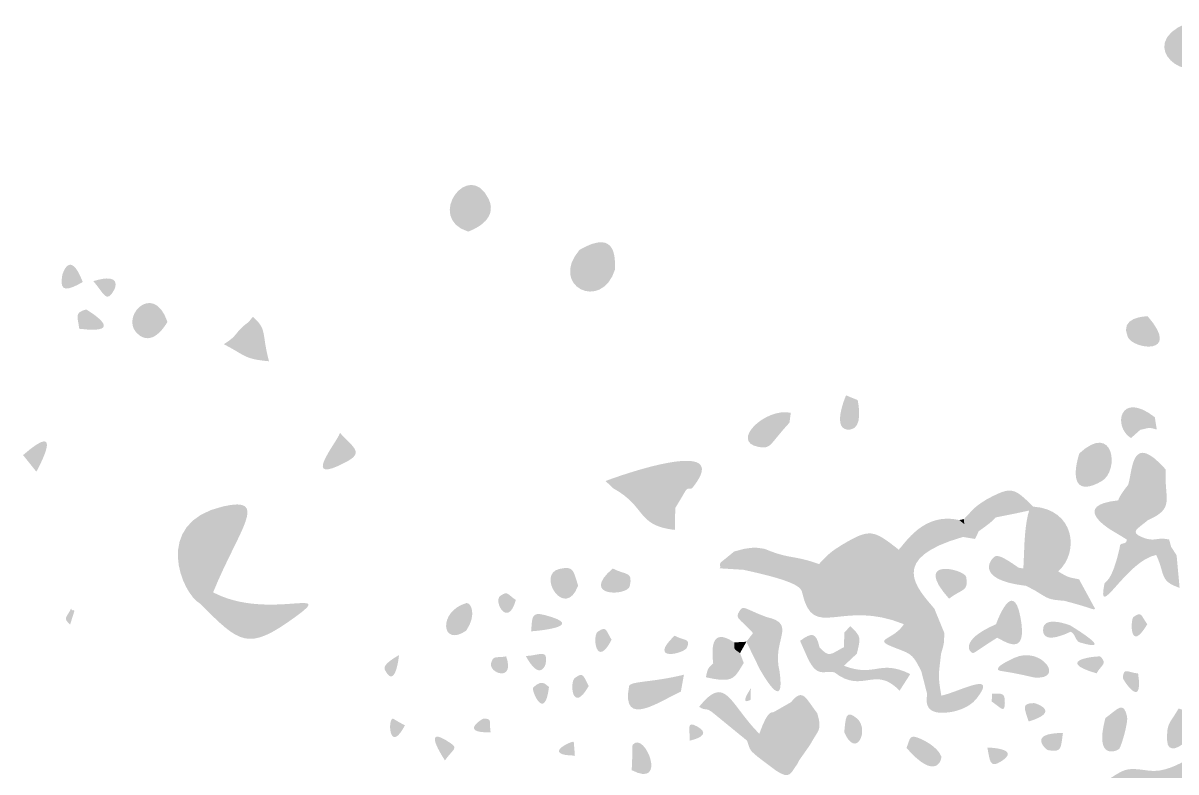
# Model space of a CAD drawing. Header units: millimetres. Extents: x 1329 to 1518, y 49 to 125.
# Drawn here: x 1471.48 to 1496.29, y 99.16 to 115.26 of the extents above; entities that cross this region are included whole.
import ezdxf

# ---------------------------------------------------------------- set-up
doc = ezdxf.new("R2010")
doc.units = ezdxf.units.MM

msp = doc.modelspace()

# ---------------------------------------------------------------- hatches: boundary and pattern name
at = {"true_color": 0x080808, "transparency": 33554687}
h = msp.add_hatch(color=18, dxfattribs=at)
edge = h.paths.add_edge_path(flags=0)
edge.add_spline(control_points=[(1496.525, 115.262), (1496.59, 115.237), (1497.226, 114.999), (1496.972, 114.515), (1496.619, 113.844), (1495.357, 114.784), (1496.525, 115.262)], knot_values=[0, 0, 0, 0, 1, 1, 1, 2, 2, 2, 2], degree=3, periodic=1)
h = msp.add_hatch(color=18, dxfattribs=at)
edge = h.paths.add_edge_path(flags=0)
edge.add_spline(control_points=[(1481.061, 110.777), (1480.128, 111.066), (1481.085, 112.363), (1481.504, 111.474), (1481.72, 111.015), (1481.122, 110.799), (1481.061, 110.777)], knot_values=[0, 0, 0, 0, 1, 1, 1, 2, 2, 2, 2], degree=3, periodic=1)
h = msp.add_hatch(color=18, dxfattribs=at)
edge = h.paths.add_edge_path(flags=0)
edge.add_spline(control_points=[(1483.458, 110.385), (1484.3, 110.874), (1484.21, 110.127), (1484.224, 109.971), (1484.161, 110), (1483.844, 110.145), (1483.458, 110.385)], knot_values=[0, 0, 0, 0, 1, 1, 1, 2, 2, 2, 2], degree=3, periodic=1)
h = msp.add_hatch(color=18, dxfattribs=at)
edge = h.paths.add_edge_path(flags=0)
edge.add_spline(control_points=[(1472.769, 109.693), (1472.454, 109.512), (1472.255, 109.453), (1472.327, 109.833), (1472.334, 109.87), (1472.494, 110.415), (1472.769, 109.693)], knot_values=[0, 0, 0, 0, 1, 1, 1, 2, 2, 2, 2], degree=3, periodic=1)
h = msp.add_hatch(color=18, dxfattribs=at)
edge = h.paths.add_edge_path(flags=0)
edge.add_spline(control_points=[(1483.458, 110.385), (1483.844, 110.145), (1484.161, 110), (1484.224, 109.971), (1483.941, 109.039), (1482.792, 109.608), (1483.458, 110.385)], knot_values=[0, 0, 0, 0, 1, 1, 1, 2, 2, 2, 2], degree=3, periodic=1)
h = msp.add_hatch(color=18, dxfattribs=at)
edge = h.paths.add_edge_path(flags=0)
edge.add_spline(control_points=[(1472.998, 109.712), (1473.617, 109.903), (1473.463, 109.559), (1473.445, 109.524), (1473.28, 109.217), (1473.225, 109.445), (1472.998, 109.712)], knot_values=[0, 0, 0, 0, 1, 1, 1, 2, 2, 2, 2], degree=3, periodic=1)
h = msp.add_hatch(color=18, dxfattribs=at)
edge = h.paths.add_edge_path(flags=0)
edge.add_spline(control_points=[(1474.591, 108.836), (1474.565, 108.79), (1474.309, 108.336), (1474.005, 108.534), (1473.489, 108.87), (1474.282, 109.757), (1474.591, 108.836)], knot_values=[0, 0, 0, 0, 1, 1, 1, 2, 2, 2, 2], degree=3, periodic=1)
h = msp.add_hatch(color=18, dxfattribs=at)
edge = h.paths.add_edge_path(flags=0)
edge.add_spline(control_points=[(1472.693, 108.688), (1472.666, 108.951), (1472.574, 109.026), (1472.842, 109.103), (1472.843, 109.103), (1473.79, 108.551), (1472.693, 108.688)], knot_values=[0, 0, 0, 0, 1, 1, 1, 2, 2, 2, 2], degree=3, periodic=1)
h = msp.add_hatch(color=18, dxfattribs=at)
edge = h.paths.add_edge_path(flags=0)
edge.add_spline(control_points=[(1476.43, 108.945), (1476.741, 108.669), (1476.612, 108.614), (1476.775, 107.989), (1476.244, 108.035), (1476.279, 108.11), (1475.804, 108.355), (1476.125, 108.55), (1476.043, 108.626), (1476.335, 108.83), (1476.335, 108.83), (1476.43, 108.945), (1476.43, 108.945)], knot_values=[0, 0, 0, 0, 1, 1, 1, 2, 2, 2, 3, 3, 3, 4, 4, 4, 4], degree=3, periodic=1)
h = msp.add_hatch(color=18, dxfattribs=at)
edge = h.paths.add_edge_path(flags=0)
edge.add_spline(control_points=[(1495.682, 108.956), (1496.419, 108.11), (1495.379, 108.234), (1495.253, 108.513), (1495.062, 108.941), (1495.633, 108.955), (1495.682, 108.956)], knot_values=[0, 0, 0, 0, 1, 1, 1, 2, 2, 2, 2], degree=3, periodic=1)
h = msp.add_hatch(color=18, dxfattribs=at)
edge = h.paths.add_edge_path(flags=0)
edge.add_spline(control_points=[(1489.192, 107.255), (1489.192, 107.255), (1489.441, 107.155), (1489.441, 107.155), (1489.452, 107.104), (1489.572, 106.548), (1489.279, 106.519), (1488.865, 106.48), (1489.169, 107.2), (1489.192, 107.255)], knot_values=[0, 0, 0, 0, 1, 1, 1, 2, 2, 2, 3, 3, 3, 3], degree=3, periodic=1)
h = msp.add_hatch(color=18, dxfattribs=at)
edge = h.paths.add_edge_path(flags=0)
edge.add_spline(control_points=[(1495.835, 106.786), (1495.835, 106.786), (1495.879, 106.52), (1495.879, 106.52), (1495.704, 106.572), (1495.723, 106.558), (1495.523, 106.514), (1495.523, 106.514), (1495.323, 106.337), (1495.323, 106.337), (1494.926, 106.577), (1495.075, 107.377), (1495.835, 106.786)], knot_values=[0, 0, 0, 0, 1, 1, 1, 2, 2, 2, 3, 3, 3, 4, 4, 4, 4], degree=3, periodic=1)
h = msp.add_hatch(color=18, dxfattribs=at)
edge = h.paths.add_edge_path(flags=0)
edge.add_spline(control_points=[(1488.004, 106.881), (1488.004, 106.881), (1487.974, 106.666), (1487.974, 106.666), (1487.537, 106.195), (1487.587, 106.098), (1487.313, 106.146), (1486.687, 106.256), (1487.451, 106.997), (1488.004, 106.881)], knot_values=[0, 0, 0, 0, 1, 1, 1, 2, 2, 2, 3, 3, 3, 3], degree=3, periodic=1)
h = msp.add_hatch(color=18, dxfattribs=at)
edge = h.paths.add_edge_path(flags=0)
edge.add_spline(control_points=[(1471.485, 105.971), (1472.418, 106.782), (1471.8, 105.674), (1471.771, 105.613), (1471.771, 105.613), (1471.485, 105.971), (1471.485, 105.971)], knot_values=[0, 0, 0, 0, 1, 1, 1, 2, 2, 2, 2], degree=3, periodic=1)
h = msp.add_hatch(color=18, dxfattribs=at)
edge = h.paths.add_edge_path(flags=0)
edge.add_spline(control_points=[(1494.211, 106.007), (1494.956, 106.698), (1495.083, 105.636), (1494.692, 105.41), (1494.16, 105.102), (1494.029, 105.418), (1494.211, 106.007)], knot_values=[0, 0, 0, 0, 1, 1, 1, 2, 2, 2, 2], degree=3, periodic=1)
h = msp.add_hatch(color=18, dxfattribs=at)
edge = h.paths.add_edge_path(flags=0)
edge.add_spline(control_points=[(1478.304, 106.447), (1478.606, 106.125), (1478.818, 106.024), (1478.435, 105.822), (1477.432, 105.292), (1478.232, 106.232), (1478.304, 106.447)], knot_values=[0, 0, 0, 0, 1, 1, 1, 2, 2, 2, 2], degree=3, periodic=1)
h = msp.add_hatch(color=18, dxfattribs=at)
edge = h.paths.add_edge_path(flags=0)
edge.add_spline(control_points=[(1496.068, 105.664), (1496.04, 105.002), (1496.275, 104.83), (1495.686, 104.571), (1495.55, 104.843), (1495.299, 105.275), (1495.264, 105.335), (1495.363, 105.671), (1495.335, 106.488), (1496.068, 105.664)], knot_values=[0, 0, 0, 0, 1, 1, 1, 2, 2, 2, 3, 3, 3, 3], degree=3, periodic=1)
h = msp.add_hatch(color=18, dxfattribs=at)
edge = h.paths.add_edge_path(flags=0)
edge.add_spline(control_points=[(1484.018, 105.413), (1484.309, 105.527), (1486.783, 106.403), (1485.903, 105.287), (1485.521, 105.324), (1485.551, 105.207), (1485.518, 104.832), (1485.518, 104.832), (1485.508, 104.361), (1485.508, 104.361), (1484.674, 104.457), (1484.907, 104.857), (1484.185, 105.255), (1484.185, 105.255), (1484.018, 105.413), (1484.018, 105.413)], knot_values=[0, 0, 0, 0, 1, 1, 1, 2, 2, 2, 3, 3, 3, 4, 4, 4, 5, 5, 5, 5], degree=3, periodic=1)
h = msp.add_hatch(color=18, dxfattribs=at)
edge = h.paths.add_edge_path(flags=0)
edge.add_spline(control_points=[(1485.903, 105.287), (1485.842, 105.202), (1485.802, 105.29), (1485.75, 105.219), (1485.729, 105.19), (1485.75, 105.219), (1485.518, 104.832), (1485.551, 105.207), (1485.521, 105.324), (1485.903, 105.287)], knot_values=[0, 0, 0, 0, 1, 1, 1, 2, 2, 2, 3, 3, 3, 3], degree=3, periodic=1)
h = msp.add_hatch(color=18, dxfattribs=at)
edge = h.paths.add_edge_path(flags=0)
edge.add_spline(control_points=[(1492.223, 105.022), (1492.75, 105.3), (1492.799, 105.281), (1493.217, 104.863), (1493.217, 104.863), (1493.134, 104.779), (1493.134, 104.779), (1493.076, 104.766), (1492.76, 104.697), (1492.412, 104.631), (1492.39, 104.657), (1492.414, 104.663), (1492.223, 105.022)], knot_values=[0, 0, 0, 0, 1, 1, 1, 2, 2, 2, 3, 3, 3, 4, 4, 4, 4], degree=3, periodic=1)
h = msp.add_hatch(color=18, dxfattribs=at)
edge = h.paths.add_edge_path(flags=0)
edge.add_spline(control_points=[(1495.264, 105.335), (1495.299, 105.275), (1495.55, 104.843), (1495.686, 104.571), (1495.476, 104.39), (1495.284, 104.319), (1495.558, 104.206), (1495.848, 104.087), (1495.854, 104.218), (1496.144, 104.155), (1496.144, 104.155), (1496.186, 104), (1496.186, 104), (1496.186, 104), (1495.866, 103.824), (1495.866, 103.824), (1495.219, 103.7), (1494.578, 102.355), (1494.752, 103.204), (1494.766, 103.271), (1494.906, 103.206), (1495.082, 103.985), (1495.068, 104.124), (1495.243, 104.017), (1495.229, 104.158), (1495.229, 104.158), (1494.888, 104.364), (1494.888, 104.364), (1495.205, 104.584), (1495.2, 104.632), (1495.043, 104.996), (1495.069, 105.014), (1495.026, 105.033), (1495.264, 105.335)], knot_values=[0, 0, 0, 0, 1, 1, 1, 2, 2, 2, 3, 3, 3, 4, 4, 4, 5, 5, 5, 6, 6, 6, 7, 7, 7, 8, 8, 8, 9, 9, 9, 10, 10, 10, 11, 11, 11, 11], degree=3, periodic=1)
h = msp.add_hatch(color=18, dxfattribs=at)
edge = h.paths.add_edge_path(flags=0)
edge.add_spline(control_points=[(1475.574, 103.019), (1475.574, 103.019), (1475.297, 102.775), (1475.297, 102.775), (1474.908, 102.975), (1474.242, 104.516), (1475.789, 104.867), (1476.803, 105.097), (1476.132, 104.384), (1475.574, 103.019)], knot_values=[0, 0, 0, 0, 1, 1, 1, 2, 2, 2, 3, 3, 3, 3], degree=3, periodic=1)
h = msp.add_hatch(color=18, dxfattribs=at)
edge = h.paths.add_edge_path(flags=0)
edge.add_spline(control_points=[(1492.223, 105.022), (1492.414, 104.663), (1492.39, 104.657), (1492.412, 104.631), (1492.38, 104.612), (1492.414, 104.59), (1492.048, 104.334), (1492.048, 104.334), (1491.967, 104.167), (1491.967, 104.167), (1491.967, 104.167), (1491.71, 104.211), (1491.71, 104.211), (1491.71, 104.211), (1491.735, 104.487), (1491.735, 104.487), (1491.735, 104.487), (1491.73, 104.595), (1491.73, 104.595), (1491.97, 104.847), (1491.942, 104.845), (1492.223, 105.022)], knot_values=[0, 0, 0, 0, 1, 1, 1, 2, 2, 2, 3, 3, 3, 4, 4, 4, 5, 5, 5, 6, 6, 6, 7, 7, 7, 7], degree=3, periodic=1)
h = msp.add_hatch(color=18, dxfattribs=at)
edge = h.paths.add_edge_path(flags=0)
edge.add_spline(control_points=[(1495.043, 104.996), (1495.2, 104.632), (1495.205, 104.584), (1494.888, 104.364), (1494.844, 104.392), (1494.032, 104.892), (1495.043, 104.996)], knot_values=[0, 0, 0, 0, 1, 1, 1, 2, 2, 2, 2], degree=3, periodic=1)
h = msp.add_hatch(color=18, dxfattribs=at)
edge = h.paths.add_edge_path(flags=0)
edge.add_spline(control_points=[(1491.629, 104.574), (1491.629, 104.574), (1491.735, 104.487), (1491.735, 104.487), (1491.735, 104.487), (1491.71, 104.211), (1491.71, 104.211), (1490.076, 103.746), (1490.718, 103.113), (1491.092, 102.669), (1491.092, 102.669), (1491.304, 102.152), (1491.304, 102.152), (1491.304, 102.152), (1490.941, 102.188), (1490.941, 102.188), (1490.689, 102.314), (1490.713, 102.331), (1490.437, 102.334), (1489.084, 102.889), (1488.489, 101.955), (1488.251, 103.002), (1488.227, 103.109), (1488.196, 103.244), (1486.983, 103.504), (1486.983, 103.504), (1486.998, 103.954), (1486.998, 103.954), (1487.24, 103.988), (1487.213, 103.988), (1487.437, 103.955), (1488.006, 103.721), (1488.022, 103.834), (1488.61, 103.628), (1488.948, 102.206), (1489.934, 103.591), (1490.325, 103.937), (1490.455, 104.057), (1490.854, 104.755), (1491.629, 104.574)], knot_values=[0, 0, 0, 0, 1, 1, 1, 2, 2, 2, 3, 3, 3, 4, 4, 4, 5, 5, 5, 6, 6, 6, 7, 7, 7, 8, 8, 8, 9, 9, 9, 10, 10, 10, 11, 11, 11, 12, 12, 12, 13, 13, 13, 13], degree=3, periodic=1)
h = msp.add_hatch(color=18, dxfattribs=at)
edge = h.paths.add_edge_path(flags=0)
edge.add_spline(control_points=[(1493.134, 104.779), (1493.134, 104.779), (1493.217, 104.863), (1493.217, 104.863), (1494.116, 104.806), (1494.22, 103.879), (1493.755, 103.47), (1493.755, 103.47), (1493.526, 103.249), (1493.526, 103.249), (1493.526, 103.249), (1493.257, 103.059), (1493.257, 103.059), (1493.257, 103.059), (1493.065, 103.159), (1493.065, 103.159), (1493.065, 103.159), (1493.007, 103.532), (1493.007, 103.532), (1493.007, 103.532), (1493.021, 103.838), (1493.021, 103.838), (1493.039, 104.501), (1493.11, 104.707), (1493.134, 104.779)], knot_values=[0, 0, 0, 0, 1, 1, 1, 2, 2, 2, 3, 3, 3, 4, 4, 4, 5, 5, 5, 6, 6, 6, 7, 7, 7, 8, 8, 8, 8], degree=3, periodic=1)
msp.add_hatch(color=18, dxfattribs=at).paths.add_polyline_path([(1491.73, 104.595), (1491.735, 104.487), (1491.629, 104.574)], flags=0)
h = msp.add_hatch(color=18, dxfattribs=at)
edge = h.paths.add_edge_path(flags=0)
edge.add_spline(control_points=[(1489.092, 104.033), (1489.707, 104.4), (1489.776, 104.369), (1490.325, 103.937), (1489.934, 103.591), (1488.948, 102.206), (1488.61, 103.628), (1488.851, 103.873), (1488.824, 103.861), (1489.092, 104.033)], knot_values=[0, 0, 0, 0, 1, 1, 1, 2, 2, 2, 3, 3, 3, 3], degree=3, periodic=1)
h = msp.add_hatch(color=18, dxfattribs=at)
edge = h.paths.add_edge_path(flags=0)
edge.add_spline(control_points=[(1503.499, 103.194), (1503.45, 103.096), (1503.285, 103.099), (1503.236, 103.002), (1503.088, 102.704), (1503.595, 102.018), (1502.783, 100.32), (1501.387, 99.953), (1501.519, 99.698), (1500.229, 99.058), (1500.196, 99.025), (1499.995, 98.824), (1499.847, 98.601), (1498.69, 97.603), (1498.83, 97.468), (1497.607, 96.583), (1497.607, 96.583), (1496.836, 96.398), (1496.836, 96.398), (1496.834, 96.397), (1496.835, 96.399), (1495.847, 95.699), (1495.847, 95.699), (1495.773, 95.479), (1495.773, 95.479), (1495.773, 95.479), (1495.81, 95.054), (1495.81, 95.054), (1495.735, 95.026), (1495.773, 94.99), (1494.887, 94.662), (1494.887, 94.662), (1494.719, 94.725), (1494.719, 94.725), (1494.397, 95.271), (1495.084, 95.114), (1495.248, 95.498), (1495.273, 95.556), (1495.478, 95.919), (1495.499, 95.955), (1495.499, 95.955), (1495.38, 96.102), (1495.38, 96.102), (1494.611, 95.863), (1494.506, 95.805), (1494.436, 95.767), (1494.393, 95.743), (1494.266, 95.673), (1493.872, 95.538), (1493.872, 95.538), (1493.414, 95.409), (1493.414, 95.409), (1492.931, 95.351), (1492.977, 95.302), (1492.56, 95.038), (1491.676, 94.476), (1491.511, 95.369), (1490.586, 94.892), (1489.462, 94.525), (1489.406, 94.82), (1488.285, 94.385), (1488.102, 94.378), (1487.102, 94.339), (1486.086, 93.736), (1486.07, 93.705), (1486.085, 93.725), (1485.831, 93.501), (1485.831, 93.501), (1485.501, 93.51), (1485.501, 93.51), (1485.501, 93.51), (1485.332, 93.665), (1485.332, 93.665), (1485.401, 94.272), (1485.515, 94.202), (1485.82, 94.718), (1485.82, 94.718), (1486.01, 94.81), (1486.01, 94.81), (1486.01, 94.81), (1486.086, 95.054), (1486.086, 95.054), (1486.241, 95.316), (1486.197, 95.351), (1486.494, 95.44), (1487.057, 95.609), (1486.702, 96.204), (1487.267, 96.134), (1487.267, 96.134), (1487.483, 95.513), (1487.483, 95.513), (1487.119, 95.137), (1486.763, 95.055), (1487.157, 94.882), (1487.316, 94.812), (1487.306, 94.886), (1487.804, 95.168), (1488.344, 95.447), (1488.375, 95.366), (1488.784, 95.848), (1489.151, 96.281), (1489.406, 95.551), (1491.056, 96.414), (1491.407, 96.598), (1491.119, 97.275), (1492.74, 97.172), (1493.491, 97.028), (1493.468, 97.188), (1494.053, 97.678), (1494.053, 97.678), (1494.462, 98.11), (1494.462, 98.11), (1494.837, 98.432), (1494.775, 98.465), (1494.774, 98.955), (1495.201, 99.225), (1495.195, 99.259), (1495.703, 99.185), (1496.305, 99.096), (1497.01, 99.814), (1497.318, 99.895), (1497.493, 99.809), (1497.464, 99.645), (1498.005, 99.836), (1498.549, 100.029), (1497.955, 100.092), (1497.537, 100.505), (1497.685, 101.074), (1497.608, 101.113), (1497.826, 101.202), (1498.457, 101.462), (1498.687, 101.513), (1498.789, 100.81), (1498.931, 99.833), (1498.97, 101.26), (1500.144, 102.001), (1500.207, 101.968), (1500.472, 101.828), (1500.965, 101.665), (1500.965, 101.665), (1501.127, 102.011), (1501.127, 102.011), (1501.127, 102.011), (1501.26, 102.067), (1501.26, 102.067), (1501.564, 102.344), (1501.568, 102.315), (1501.74, 102.718), (1502.472, 102.486), (1502.438, 102.769), (1502.8, 103.444), (1503.101, 104.007), (1503.472, 103.248), (1503.499, 103.194)], knot_values=[0, 0, 0, 0, 1, 1, 1, 2, 2, 2, 3, 3, 3, 4, 4, 4, 5, 5, 5, 6, 6, 6, 7, 7, 7, 8, 8, 8, 9, 9, 9, 10, 10, 10, 11, 11, 11, 12, 12, 12, 13, 13, 13, 14, 14, 14, 15, 15, 15, 16, 16, 16, 17, 17, 17, 18, 18, 18, 19, 19, 19, 20, 20, 20, 21, 21, 21, 22, 22, 22, 23, 23, 23, 24, 24, 24, 25, 25, 25, 26, 26, 26, 27, 27, 27, 28, 28, 28, 29, 29, 29, 30, 30, 30, 31, 31, 31, 32, 32, 32, 33, 33, 33, 34, 34, 34, 35, 35, 35, 36, 36, 36, 37, 37, 37, 38, 38, 38, 39, 39, 39, 40, 40, 40, 41, 41, 41, 42, 42, 42, 43, 43, 43, 44, 44, 44, 45, 45, 45, 46, 46, 46, 47, 47, 47, 48, 48, 48, 49, 49, 49, 50, 50, 50, 51, 51, 51, 51], degree=3, periodic=1)
h = msp.add_hatch(color=18, dxfattribs=at)
edge = h.paths.add_edge_path(flags=0)
edge.add_spline(control_points=[(1486.998, 103.954), (1486.998, 103.954), (1486.983, 103.504), (1486.983, 103.504), (1486.983, 103.504), (1486.473, 103.536), (1486.473, 103.536), (1486.518, 103.583), (1486.442, 103.602), (1486.496, 103.66), (1486.517, 103.682), (1486.496, 103.66), (1486.786, 103.898), (1486.786, 103.898), (1486.998, 103.954), (1486.998, 103.954)], knot_values=[0, 0, 0, 0, 1, 1, 1, 2, 2, 2, 3, 3, 3, 4, 4, 4, 5, 5, 5, 5], degree=3, periodic=1)
h = msp.add_hatch(color=18, dxfattribs=at)
edge = h.paths.add_edge_path(flags=0)
edge.add_spline(control_points=[(1496.186, 104), (1496.186, 104), (1496.305, 103.814), (1496.305, 103.814), (1496.305, 103.814), (1496.369, 103.116), (1496.369, 103.116), (1495.93, 103.265), (1496.066, 103.393), (1495.866, 103.824), (1495.866, 103.824), (1496.186, 104), (1496.186, 104)], knot_values=[0, 0, 0, 0, 1, 1, 1, 2, 2, 2, 3, 3, 3, 4, 4, 4, 4], degree=3, periodic=1)
h = msp.add_hatch(color=18, dxfattribs=at)
edge = h.paths.add_edge_path(flags=0)
edge.add_spline(control_points=[(1491.408, 102.884), (1490.591, 103.796), (1491.751, 103.517), (1491.779, 103.346), (1491.83, 103.035), (1491.697, 103.102), (1491.408, 102.884)], knot_values=[0, 0, 0, 0, 1, 1, 1, 2, 2, 2, 2], degree=3, periodic=1)
h = msp.add_hatch(color=18, dxfattribs=at)
edge = h.paths.add_edge_path(flags=0)
edge.add_spline(control_points=[(1493.007, 103.532), (1493.007, 103.532), (1493.065, 103.159), (1493.065, 103.159), (1491.881, 103.297), (1492.344, 103.792), (1492.417, 103.8), (1492.46, 103.804), (1492.539, 103.812), (1492.904, 103.549), (1492.904, 103.549), (1493.007, 103.532), (1493.007, 103.532)], knot_values=[0, 0, 0, 0, 1, 1, 1, 2, 2, 2, 3, 3, 3, 4, 4, 4, 4], degree=3, periodic=1)
h = msp.add_hatch(color=18, dxfattribs=at)
edge = h.paths.add_edge_path(flags=0)
edge.add_spline(control_points=[(1483.428, 103.166), (1483.147, 102.403), (1482.516, 103.413), (1483.027, 103.523), (1483.347, 103.591), (1483.318, 103.484), (1483.428, 103.166)], knot_values=[0, 0, 0, 0, 1, 1, 1, 2, 2, 2, 2], degree=3, periodic=1)
h = msp.add_hatch(color=18, dxfattribs=at)
edge = h.paths.add_edge_path(flags=0)
edge.add_spline(control_points=[(1484.172, 103.532), (1484.456, 103.382), (1484.613, 103.479), (1484.538, 103.151), (1484.488, 102.937), (1483.451, 102.912), (1484.172, 103.532)], knot_values=[0, 0, 0, 0, 1, 1, 1, 2, 2, 2, 2], degree=3, periodic=1)
h = msp.add_hatch(color=18, dxfattribs=at)
edge = h.paths.add_edge_path(flags=0)
edge.add_spline(control_points=[(1493.755, 103.47), (1493.981, 103.336), (1493.959, 103.349), (1494.206, 103.299), (1494.206, 103.299), (1494.55, 102.667), (1494.55, 102.667), (1494.514, 102.627), (1494.503, 102.679), (1493.892, 102.836), (1493.892, 102.836), (1493.526, 103.249), (1493.526, 103.249), (1493.526, 103.249), (1493.755, 103.47), (1493.755, 103.47)], knot_values=[0, 0, 0, 0, 1, 1, 1, 2, 2, 2, 3, 3, 3, 4, 4, 4, 5, 5, 5, 5], degree=3, periodic=1)
h = msp.add_hatch(color=18, dxfattribs=at)
edge = h.paths.add_edge_path(flags=0)
edge.add_spline(control_points=[(1492.419, 102.333), (1492.434, 102.375), (1492.776, 103.325), (1492.939, 102.511), (1493.13, 101.561), (1492.573, 101.991), (1492.443, 102.044), (1492.443, 102.044), (1492.419, 102.333), (1492.419, 102.333)], knot_values=[0, 0, 0, 0, 1, 1, 1, 2, 2, 2, 3, 3, 3, 3], degree=3, periodic=1)
h = msp.add_hatch(color=18, dxfattribs=at)
edge = h.paths.add_edge_path(flags=0)
edge.add_spline(control_points=[(1493.526, 103.249), (1493.526, 103.249), (1493.892, 102.836), (1493.892, 102.836), (1493.549, 102.868), (1493.574, 102.861), (1493.257, 103.059), (1493.257, 103.059), (1493.526, 103.249), (1493.526, 103.249)], knot_values=[0, 0, 0, 0, 1, 1, 1, 2, 2, 2, 3, 3, 3, 3], degree=3, periodic=1)
h = msp.add_hatch(color=18, dxfattribs=at)
edge = h.paths.add_edge_path(flags=0)
edge.add_spline(control_points=[(1475.574, 103.019), (1476.765, 102.393), (1478.296, 103.177), (1477.31, 102.467), (1476.325, 101.757), (1476.15, 101.914), (1475.297, 102.775), (1475.297, 102.775), (1475.574, 103.019), (1475.574, 103.019)], knot_values=[0, 0, 0, 0, 1, 1, 1, 2, 2, 2, 3, 3, 3, 3], degree=3, periodic=1)
h = msp.add_hatch(color=18, dxfattribs=at)
edge = h.paths.add_edge_path(flags=0)
edge.add_spline(control_points=[(1482.088, 102.855), (1481.916, 102.234), (1481.592, 102.835), (1481.755, 102.945), (1481.922, 103.058), (1481.908, 102.972), (1482.088, 102.855)], knot_values=[0, 0, 0, 0, 1, 1, 1, 2, 2, 2, 2], degree=3, periodic=1)
h = msp.add_hatch(color=18, dxfattribs=at)
edge = h.paths.add_edge_path(flags=0)
edge.add_spline(control_points=[(1481.02, 102.196), (1480.483, 101.824), (1480.402, 102.61), (1481.022, 102.788), (1481.11, 102.813), (1481.262, 102.552), (1481.02, 102.196)], knot_values=[0, 0, 0, 0, 1, 1, 1, 2, 2, 2, 2], degree=3, periodic=1)
h = msp.add_hatch(color=18, dxfattribs=at)
edge = h.paths.add_edge_path(flags=0)
edge.add_spline(control_points=[(1487.476, 102.489), (1487.476, 102.489), (1487.191, 102.143), (1487.191, 102.143), (1486.894, 102.474), (1486.796, 102.449), (1486.896, 102.612), (1486.984, 102.756), (1487.005, 102.666), (1487.476, 102.489)], knot_values=[0, 0, 0, 0, 1, 1, 1, 2, 2, 2, 3, 3, 3, 3], degree=3, periodic=1)
h = msp.add_hatch(color=18, dxfattribs=at)
edge = h.paths.add_edge_path(flags=0)
edge.add_spline(control_points=[(1472.522, 102.675), (1472.514, 102.597), (1472.592, 102.664), (1472.588, 102.62), (1472.585, 102.596), (1472.588, 102.62), (1472.498, 102.327), (1472.331, 102.467), (1472.427, 102.48), (1472.522, 102.675)], knot_values=[0, 0, 0, 0, 1, 1, 1, 2, 2, 2, 3, 3, 3, 3], degree=3, periodic=1)
h = msp.add_hatch(color=18, dxfattribs=at)
edge = h.paths.add_edge_path(flags=0)
edge.add_spline(control_points=[(1482.416, 102.181), (1482.444, 102.484), (1482.413, 102.61), (1482.717, 102.529), (1483.68, 102.273), (1482.453, 102.183), (1482.416, 102.181)], knot_values=[0, 0, 0, 0, 1, 1, 1, 2, 2, 2, 2], degree=3, periodic=1)
h = msp.add_hatch(color=18, dxfattribs=at)
edge = h.paths.add_edge_path(flags=0)
edge.add_spline(control_points=[(1487.476, 102.489), (1488.159, 102.341), (1487.586, 101.996), (1487.761, 101.327), (1487.901, 100.334), (1487.353, 101.343), (1487.338, 101.362), (1487.338, 101.362), (1487.048, 101.957), (1487.048, 101.957), (1487.048, 101.957), (1487.191, 102.143), (1487.191, 102.143), (1487.191, 102.143), (1487.476, 102.489), (1487.476, 102.489)], knot_values=[0, 0, 0, 0, 1, 1, 1, 2, 2, 2, 3, 3, 3, 4, 4, 4, 5, 5, 5, 5], degree=3, periodic=1)
h = msp.add_hatch(color=18, dxfattribs=at)
edge = h.paths.add_edge_path(flags=0)
edge.add_spline(control_points=[(1494.01, 102.311), (1494.01, 102.311), (1494.024, 102.172), (1494.024, 102.172), (1493.322, 101.84), (1493.43, 102.258), (1493.45, 102.301), (1493.537, 102.486), (1493.968, 102.326), (1494.01, 102.311)], knot_values=[0, 0, 0, 0, 1, 1, 1, 2, 2, 2, 3, 3, 3, 3], degree=3, periodic=1)
h = msp.add_hatch(color=18, dxfattribs=at)
edge = h.paths.add_edge_path(flags=0)
edge.add_spline(control_points=[(1495.674, 102.334), (1495.287, 101.68), (1495.31, 102.444), (1495.378, 102.491), (1495.563, 102.62), (1495.537, 102.515), (1495.674, 102.334)], knot_values=[0, 0, 0, 0, 1, 1, 1, 2, 2, 2, 2], degree=3, periodic=1)
h = msp.add_hatch(color=18, dxfattribs=at)
edge = h.paths.add_edge_path(flags=0)
edge.add_spline(control_points=[(1484.147, 102), (1483.821, 101.359), (1483.722, 102.085), (1483.852, 102.174), (1484.045, 102.307), (1484.026, 102.193), (1484.147, 102)], knot_values=[0, 0, 0, 0, 1, 1, 1, 2, 2, 2, 2], degree=3, periodic=1)
h = msp.add_hatch(color=18, dxfattribs=at)
edge = h.paths.add_edge_path(flags=0)
edge.add_spline(control_points=[(1486.785, 101.942), (1486.784, 101.771), (1486.789, 101.8), (1486.911, 101.712), (1486.911, 101.712), (1486.991, 101.5), (1486.991, 101.5), (1486.691, 101.704), (1486.682, 101.596), (1486.334, 101.494), (1486.275, 101.995), (1486.382, 102.212), (1486.785, 101.942)], knot_values=[0, 0, 0, 0, 1, 1, 1, 2, 2, 2, 3, 3, 3, 4, 4, 4, 4], degree=3, periodic=1)
h = msp.add_hatch(color=18, dxfattribs=at)
edge = h.paths.add_edge_path(flags=0)
edge.add_spline(control_points=[(1489.155, 102.155), (1489.155, 102.155), (1489.285, 102.293), (1489.285, 102.293), (1489.533, 102.056), (1489.503, 102.039), (1489.425, 101.701), (1489.425, 101.701), (1489.148, 101.841), (1489.148, 101.841), (1489.148, 101.841), (1489.155, 102.155), (1489.155, 102.155)], knot_values=[0, 0, 0, 0, 1, 1, 1, 2, 2, 2, 3, 3, 3, 4, 4, 4, 4], degree=3, periodic=1)
h = msp.add_hatch(color=18, dxfattribs=at)
edge = h.paths.add_edge_path(flags=0)
edge.add_spline(control_points=[(1490.437, 102.334), (1490.713, 102.331), (1490.689, 102.314), (1490.941, 102.188), (1490.932, 101.86), (1490.927, 101.838), (1491.235, 101.691), (1491.187, 101.23), (1491.162, 101.252), (1491.242, 100.798), (1491.242, 100.798), (1490.937, 100.834), (1490.937, 100.834), (1490.937, 100.834), (1490.813, 101.315), (1490.813, 101.315), (1490.605, 101.75), (1490.565, 101.69), (1490.141, 101.869), (1489.792, 102.016), (1490.23, 102.008), (1490.437, 102.334)], knot_values=[0, 0, 0, 0, 1, 1, 1, 2, 2, 2, 3, 3, 3, 4, 4, 4, 5, 5, 5, 6, 6, 6, 7, 7, 7, 7], degree=3, periodic=1)
h = msp.add_hatch(color=18, dxfattribs=at)
edge = h.paths.add_edge_path(flags=0)
edge.add_spline(control_points=[(1492.419, 102.333), (1492.419, 102.333), (1492.443, 102.044), (1492.443, 102.044), (1491.969, 101.741), (1491.977, 101.73), (1491.931, 101.716), (1491.871, 101.698), (1491.583, 101.972), (1492.419, 102.333)], knot_values=[0, 0, 0, 0, 1, 1, 1, 2, 2, 2, 3, 3, 3, 3], degree=3, periodic=1)
h = msp.add_hatch(color=18, dxfattribs=at)
edge = h.paths.add_edge_path(flags=0)
edge.add_spline(control_points=[(1494.01, 102.311), (1494.039, 102.293), (1495.038, 101.696), (1494.22, 101.943), (1494.124, 101.972), (1494.12, 102.143), (1494.024, 102.172), (1494.024, 102.172), (1494.01, 102.311), (1494.01, 102.311)], knot_values=[0, 0, 0, 0, 1, 1, 1, 2, 2, 2, 3, 3, 3, 3], degree=3, periodic=1)
h = msp.add_hatch(color=18, dxfattribs=at)
edge = h.paths.add_edge_path(flags=0)
edge.add_spline(control_points=[(1485.502, 102.086), (1485.727, 101.971), (1485.846, 102.032), (1485.772, 101.836), (1485.718, 101.693), (1484.903, 101.518), (1485.502, 102.086)], knot_values=[0, 0, 0, 0, 1, 1, 1, 2, 2, 2, 2], degree=3, periodic=1)
h = msp.add_hatch(color=18, dxfattribs=at)
edge = h.paths.add_edge_path(flags=0)
edge.add_spline(control_points=[(1486.785, 101.942), (1486.785, 101.942), (1487.048, 101.957), (1487.048, 101.957), (1487.048, 101.957), (1486.911, 101.712), (1486.911, 101.712), (1486.789, 101.8), (1486.784, 101.771), (1486.785, 101.942)], knot_values=[0, 0, 0, 0, 1, 1, 1, 2, 2, 2, 3, 3, 3, 3], degree=3, periodic=1)
h = msp.add_hatch(color=18, dxfattribs=at)
edge = h.paths.add_edge_path(flags=0)
edge.add_spline(control_points=[(1488.203, 101.976), (1488.459, 102.164), (1488.549, 102.16), (1488.621, 101.836), (1488.475, 101.625), (1488.49, 101.639), (1488.475, 101.625), (1488.396, 101.553), (1488.424, 101.774), (1488.33, 101.688), (1488.33, 101.688), (1488.203, 101.976), (1488.203, 101.976)], knot_values=[0, 0, 0, 0, 1, 1, 1, 2, 2, 2, 3, 3, 3, 4, 4, 4, 4], degree=3, periodic=1)
h = msp.add_hatch(color=18, dxfattribs=at)
edge = h.paths.add_edge_path(flags=0)
edge.add_spline(control_points=[(1490.941, 102.188), (1490.941, 102.188), (1491.304, 102.152), (1491.304, 102.152), (1491.304, 101.911), (1491.302, 101.926), (1491.235, 101.691), (1490.927, 101.838), (1490.932, 101.86), (1490.941, 102.188)], knot_values=[0, 0, 0, 0, 1, 1, 1, 2, 2, 2, 3, 3, 3, 3], degree=3, periodic=1)
h = msp.add_hatch(color=18, dxfattribs=at)
edge = h.paths.add_edge_path(flags=0)
edge.add_spline(control_points=[(1482.302, 101.649), (1482.613, 101.665), (1482.78, 101.81), (1482.731, 101.493), (1482.726, 101.457), (1482.606, 101.092), (1482.302, 101.649)], knot_values=[0, 0, 0, 0, 1, 1, 1, 2, 2, 2, 2], degree=3, periodic=1)
h = msp.add_hatch(color=18, dxfattribs=at)
edge = h.paths.add_edge_path(flags=0)
edge.add_spline(control_points=[(1486.334, 101.494), (1486.682, 101.596), (1486.691, 101.704), (1486.991, 101.5), (1486.781, 101.163), (1486.771, 101.061), (1486.176, 101.193), (1486.221, 101.392), (1486.209, 101.368), (1486.334, 101.494)], knot_values=[0, 0, 0, 0, 1, 1, 1, 2, 2, 2, 3, 3, 3, 3], degree=3, periodic=1)
h = msp.add_hatch(color=18, dxfattribs=at)
edge = h.paths.add_edge_path(flags=0)
edge.add_spline(control_points=[(1488.621, 101.836), (1488.839, 101.599), (1488.859, 101.694), (1489.148, 101.841), (1489.148, 101.841), (1489.425, 101.701), (1489.425, 101.701), (1489.425, 101.701), (1489.147, 101.44), (1489.147, 101.44), (1489.147, 101.44), (1488.945, 101.297), (1488.945, 101.297), (1488.713, 101.358), (1488.565, 101.133), (1488.33, 101.688), (1488.424, 101.774), (1488.396, 101.553), (1488.475, 101.625), (1488.49, 101.639), (1488.475, 101.625), (1488.621, 101.836)], knot_values=[0, 0, 0, 0, 1, 1, 1, 2, 2, 2, 3, 3, 3, 4, 4, 4, 5, 5, 5, 6, 6, 6, 7, 7, 7, 7], degree=3, periodic=1)
h = msp.add_hatch(color=18, dxfattribs=at)
edge = h.paths.add_edge_path(flags=0)
edge.add_spline(control_points=[(1493.239, 101.188), (1492.518, 101.359), (1492.453, 101.309), (1492.463, 101.372), (1492.468, 101.406), (1492.475, 101.454), (1492.813, 101.61), (1493.394, 101.878), (1493.927, 101.127), (1493.239, 101.188)], knot_values=[0, 0, 0, 0, 1, 1, 1, 2, 2, 2, 3, 3, 3, 3], degree=3, periodic=1)
h = msp.add_hatch(color=18, dxfattribs=at)
edge = h.paths.add_edge_path(flags=0)
edge.add_spline(control_points=[(1479.574, 101.669), (1479.57, 101.633), (1479.494, 100.921), (1479.273, 101.346), (1479.256, 101.377), (1479.209, 101.468), (1479.574, 101.669)], knot_values=[0, 0, 0, 0, 1, 1, 1, 2, 2, 2, 2], degree=3, periodic=1)
h = msp.add_hatch(color=18, dxfattribs=at)
edge = h.paths.add_edge_path(flags=0)
edge.add_spline(control_points=[(1481.879, 101.642), (1482.079, 101.078), (1481.49, 101.28), (1481.556, 101.501), (1481.605, 101.668), (1481.657, 101.603), (1481.879, 101.642)], knot_values=[0, 0, 0, 0, 1, 1, 1, 2, 2, 2, 2], degree=3, periodic=1)
h = msp.add_hatch(color=18, dxfattribs=at)
edge = h.paths.add_edge_path(flags=0)
edge.add_spline(control_points=[(1489.147, 101.44), (1489.834, 101.178), (1489.9, 101.592), (1490.571, 101.263), (1490.571, 101.256), (1490.573, 101.261), (1490.344, 100.904), (1489.811, 101.463), (1489.553, 100.821), (1488.945, 101.297), (1488.945, 101.297), (1489.147, 101.44), (1489.147, 101.44)], knot_values=[0, 0, 0, 0, 1, 1, 1, 2, 2, 2, 3, 3, 3, 4, 4, 4, 4], degree=3, periodic=1)
h = msp.add_hatch(color=18, dxfattribs=at)
edge = h.paths.add_edge_path(flags=0)
edge.add_spline(control_points=[(1494.581, 101.277), (1493.61, 101.562), (1494.647, 101.663), (1494.671, 101.636), (1494.812, 101.472), (1494.7, 101.478), (1494.581, 101.277)], knot_values=[0, 0, 0, 0, 1, 1, 1, 2, 2, 2, 2], degree=3, periodic=1)
h = msp.add_hatch(color=18, dxfattribs=at)
edge = h.paths.add_edge_path(flags=0)
edge.add_spline(control_points=[(1483.655, 101.005), (1483.306, 100.383), (1483.236, 101.085), (1483.357, 101.177), (1483.542, 101.319), (1483.539, 101.22), (1483.655, 101.005)], knot_values=[0, 0, 0, 0, 1, 1, 1, 2, 2, 2, 2], degree=3, periodic=1)
h = msp.add_hatch(color=18, dxfattribs=at)
edge = h.paths.add_edge_path(flags=0)
edge.add_spline(control_points=[(1485.704, 101.248), (1485.704, 101.248), (1485.638, 100.884), (1485.638, 100.884), (1485.219, 100.703), (1484.346, 100.062), (1484.523, 100.998), (1484.545, 101.113), (1485.021, 101.078), (1485.704, 101.248)], knot_values=[0, 0, 0, 0, 1, 1, 1, 2, 2, 2, 3, 3, 3, 3], degree=3, periodic=1)
h = msp.add_hatch(color=18, dxfattribs=at)
edge = h.paths.add_edge_path(flags=0)
edge.add_spline(control_points=[(1486.031, 100.559), (1486.607, 101.273), (1486.675, 100.634), (1487.326, 99.976), (1487.326, 99.976), (1487.063, 99.829), (1487.063, 99.829), (1486.352, 100.407), (1486.359, 100.407), (1486.295, 100.454), (1486.173, 100.543), (1486.157, 100.467), (1486.031, 100.559)], knot_values=[0, 0, 0, 0, 1, 1, 1, 2, 2, 2, 3, 3, 3, 4, 4, 4, 4], degree=3, periodic=1)
h = msp.add_hatch(color=18, dxfattribs=at)
edge = h.paths.add_edge_path(flags=0)
edge.add_spline(control_points=[(1490.937, 100.834), (1490.937, 100.834), (1491.242, 100.798), (1491.242, 100.798), (1491.592, 100.864), (1492.487, 101.363), (1492.003, 100.737), (1491.822, 100.503), (1491.484, 100.451), (1491.434, 100.443), (1490.796, 100.343), (1490.942, 100.774), (1490.937, 100.834)], knot_values=[0, 0, 0, 0, 1, 1, 1, 2, 2, 2, 3, 3, 3, 4, 4, 4, 4], degree=3, periodic=1)
h = msp.add_hatch(color=18, dxfattribs=at)
edge = h.paths.add_edge_path(flags=0)
edge.add_spline(control_points=[(1495.476, 101.273), (1495.596, 100.457), (1495.144, 101.14), (1495.148, 101.185), (1495.165, 101.41), (1495.243, 101.301), (1495.476, 101.273)], knot_values=[0, 0, 0, 0, 1, 1, 1, 2, 2, 2, 2], degree=3, periodic=1)
h = msp.add_hatch(color=18, dxfattribs=at)
edge = h.paths.add_edge_path(flags=0)
edge.add_spline(control_points=[(1482.801, 100.988), (1482.712, 100.208), (1482.41, 100.922), (1482.461, 100.973), (1482.681, 101.19), (1482.759, 100.986), (1482.801, 100.988)], knot_values=[0, 0, 0, 0, 1, 1, 1, 2, 2, 2, 2], degree=3, periodic=1)
h = msp.add_hatch(color=18, dxfattribs=at)
edge = h.paths.add_edge_path(flags=0)
edge.add_spline(control_points=[(1488.008, 100.657), (1488.269, 100.977), (1488.319, 100.741), (1488.571, 100.423), (1488.385, 100.338), (1488.411, 100.348), (1488.277, 100.184), (1488.277, 100.184), (1488.008, 100.657), (1488.008, 100.657)], knot_values=[0, 0, 0, 0, 1, 1, 1, 2, 2, 2, 3, 3, 3, 3], degree=3, periodic=1)
h = msp.add_hatch(color=18, dxfattribs=at)
edge = h.paths.add_edge_path(flags=0)
edge.add_spline(control_points=[(1487.146, 100.956), (1487.128, 100.701), (1487.146, 100.71), (1487.128, 100.701), (1486.885, 100.582), (1487.134, 100.939), (1487.146, 100.956)], knot_values=[0, 0, 0, 0, 1, 1, 1, 2, 2, 2, 2], degree=3, periodic=1)
h = msp.add_hatch(color=18, dxfattribs=at)
edge = h.paths.add_edge_path(flags=0)
edge.add_spline(control_points=[(1492.333, 100.837), (1492.547, 100.84), (1492.613, 100.872), (1492.609, 100.634), (1492.606, 100.404), (1492.517, 100.544), (1492.327, 100.67), (1492.327, 100.67), (1492.333, 100.837), (1492.333, 100.837)], knot_values=[0, 0, 0, 0, 1, 1, 1, 2, 2, 2, 3, 3, 3, 3], degree=3, periodic=1)
h = msp.add_hatch(color=18, dxfattribs=at)
edge = h.paths.add_edge_path(flags=0)
edge.add_spline(control_points=[(1487.636, 100.444), (1488.077, 99.723), (1487.565, 99.697), (1487.305, 99.472), (1487.12, 99.627), (1487.133, 99.611), (1487.063, 99.829), (1487.063, 99.829), (1487.326, 99.976), (1487.326, 99.976), (1487.515, 100.519), (1487.603, 100.426), (1487.636, 100.444)], knot_values=[0, 0, 0, 0, 1, 1, 1, 2, 2, 2, 3, 3, 3, 4, 4, 4, 4], degree=3, periodic=1)
h = msp.add_hatch(color=18, dxfattribs=at)
edge = h.paths.add_edge_path(flags=0)
edge.add_spline(control_points=[(1488.008, 100.657), (1488.008, 100.657), (1488.277, 100.184), (1488.277, 100.184), (1488.182, 99.89), (1488.155, 99.853), (1488.417, 99.739), (1488.181, 99.399), (1488.177, 99.408), (1488.151, 99.336), (1487.911, 99.598), (1487.834, 99.516), (1487.673, 99.194), (1487.673, 99.194), (1487.305, 99.472), (1487.305, 99.472), (1487.565, 99.697), (1488.077, 99.723), (1487.636, 100.444), (1487.636, 100.444), (1488.008, 100.657), (1488.008, 100.657)], knot_values=[0, 0, 0, 0, 1, 1, 1, 2, 2, 2, 3, 3, 3, 4, 4, 4, 5, 5, 5, 6, 6, 6, 7, 7, 7, 7], degree=3, periodic=1)
h = msp.add_hatch(color=18, dxfattribs=at)
edge = h.paths.add_edge_path(flags=0)
edge.add_spline(control_points=[(1489.154, 100.01), (1489.183, 100.323), (1489.185, 100.513), (1489.426, 100.308), (1489.707, 100.069), (1489.409, 99.416), (1489.154, 100.01)], knot_values=[0, 0, 0, 0, 1, 1, 1, 2, 2, 2, 2], degree=3, periodic=1)
h = msp.add_hatch(color=18, dxfattribs=at)
edge = h.paths.add_edge_path(flags=0)
edge.add_spline(control_points=[(1493.12, 100.242), (1493.035, 100.526), (1492.952, 100.632), (1493.234, 100.637), (1493.267, 100.638), (1493.837, 100.455), (1493.12, 100.242)], knot_values=[0, 0, 0, 0, 1, 1, 1, 2, 2, 2, 2], degree=3, periodic=1)
h = msp.add_hatch(color=18, dxfattribs=at)
edge = h.paths.add_edge_path(flags=0)
edge.add_spline(control_points=[(1494.772, 100.316), (1495.04, 100.508), (1495.159, 100.697), (1495.239, 100.349), (1495.266, 100.234), (1495.131, 99.755), (1495.074, 99.659), (1495.044, 99.61), (1494.519, 99.371), (1494.772, 100.316)], knot_values=[0, 0, 0, 0, 1, 1, 1, 2, 2, 2, 3, 3, 3, 3], degree=3, periodic=1)
h = msp.add_hatch(color=18, dxfattribs=at)
edge = h.paths.add_edge_path(flags=0)
edge.add_spline(control_points=[(1496.348, 100.522), (1497.215, 100.306), (1496.12, 99.26), (1496.101, 99.831), (1496.087, 100.223), (1496.159, 100.191), (1496.348, 100.522)], knot_values=[0, 0, 0, 0, 1, 1, 1, 2, 2, 2, 2], degree=3, periodic=1)
h = msp.add_hatch(color=18, dxfattribs=at)
edge = h.paths.add_edge_path(flags=0)
edge.add_spline(control_points=[(1479.701, 100.159), (1479.378, 99.543), (1479.327, 100.24), (1479.43, 100.301), (1479.451, 100.313), (1479.43, 100.301), (1479.701, 100.159)], knot_values=[0, 0, 0, 0, 1, 1, 1, 2, 2, 2, 2], degree=3, periodic=1)
h = msp.add_hatch(color=18, dxfattribs=at)
edge = h.paths.add_edge_path(flags=0)
edge.add_spline(control_points=[(1480.562, 99.405), (1480.545, 99.431), (1480.009, 100.235), (1480.687, 99.773), (1480.853, 99.66), (1480.728, 99.642), (1480.562, 99.405)], knot_values=[0, 0, 0, 0, 1, 1, 1, 2, 2, 2, 2], degree=3, periodic=1)
h = msp.add_hatch(color=18, dxfattribs=at)
edge = h.paths.add_edge_path(flags=0)
edge.add_spline(control_points=[(1481.545, 100.008), (1480.859, 99.991), (1481.364, 100.301), (1481.39, 100.302), (1481.593, 100.307), (1481.507, 100.229), (1481.545, 100.008)], knot_values=[0, 0, 0, 0, 1, 1, 1, 2, 2, 2, 2], degree=3, periodic=1)
h = msp.add_hatch(color=18, dxfattribs=at)
edge = h.paths.add_edge_path(flags=0)
edge.add_spline(control_points=[(1485.825, 99.829), (1485.84, 100.087), (1485.75, 100.261), (1485.983, 100.138), (1486.237, 100.004), (1486.109, 99.892), (1485.825, 99.829)], knot_values=[0, 0, 0, 0, 1, 1, 1, 2, 2, 2, 2], degree=3, periodic=1)
h = msp.add_hatch(color=18, dxfattribs=at)
edge = h.paths.add_edge_path(flags=0)
edge.add_spline(control_points=[(1488.571, 100.423), (1488.686, 100.048), (1488.596, 100.071), (1488.417, 99.739), (1488.155, 99.853), (1488.182, 99.89), (1488.277, 100.184), (1488.411, 100.348), (1488.385, 100.338), (1488.571, 100.423)], knot_values=[0, 0, 0, 0, 1, 1, 1, 2, 2, 2, 3, 3, 3, 3], degree=3, periodic=1)
h = msp.add_hatch(color=18, dxfattribs=at)
edge = h.paths.add_edge_path(flags=0)
edge.add_spline(control_points=[(1484.58, 99.195), (1484.608, 99.707), (1484.581, 99.714), (1484.61, 99.748), (1484.861, 100.038), (1485.366, 98.786), (1484.58, 99.195)], knot_values=[0, 0, 0, 0, 1, 1, 1, 2, 2, 2, 2], degree=3, periodic=1)
h = msp.add_hatch(color=18, dxfattribs=at)
edge = h.paths.add_edge_path(flags=0)
edge.add_spline(control_points=[(1490.493, 99.673), (1490.578, 99.884), (1490.55, 99.976), (1490.787, 99.873), (1490.83, 99.854), (1491.15, 99.714), (1491.239, 99.496), (1491.262, 99.438), (1491.135, 98.936), (1490.493, 99.673)], knot_values=[0, 0, 0, 0, 1, 1, 1, 2, 2, 2, 3, 3, 3, 3], degree=3, periodic=1)
h = msp.add_hatch(color=18, dxfattribs=at)
edge = h.paths.add_edge_path(flags=0)
edge.add_spline(control_points=[(1493.859, 99.994), (1493.808, 99.673), (1493.849, 99.569), (1493.537, 99.626), (1493.499, 99.633), (1493.08, 99.997), (1493.859, 99.994)], knot_values=[0, 0, 0, 0, 1, 1, 1, 2, 2, 2, 2], degree=3, periodic=1)
h = msp.add_hatch(color=18, dxfattribs=at)
edge = h.paths.add_edge_path(flags=0)
edge.add_spline(control_points=[(1483.358, 99.508), (1482.623, 99.517), (1483.293, 99.837), (1483.334, 99.803), (1483.334, 99.803), (1483.358, 99.508), (1483.358, 99.508)], knot_values=[0, 0, 0, 0, 1, 1, 1, 2, 2, 2, 2], degree=3, periodic=1)
h = msp.add_hatch(color=18, dxfattribs=at)
edge = h.paths.add_edge_path(flags=0)
edge.add_spline(control_points=[(1488.151, 99.336), (1488.002, 99.151), (1488.005, 98.967), (1487.673, 99.194), (1487.834, 99.516), (1487.911, 99.598), (1488.151, 99.336)], knot_values=[0, 0, 0, 0, 1, 1, 1, 2, 2, 2, 2], degree=3, periodic=1)
h = msp.add_hatch(color=18, dxfattribs=at)
edge = h.paths.add_edge_path(flags=0)
edge.add_spline(control_points=[(1492.233, 99.682), (1492.267, 99.681), (1492.958, 99.662), (1492.537, 99.389), (1492.285, 99.225), (1492.29, 99.385), (1492.233, 99.682)], knot_values=[0, 0, 0, 0, 1, 1, 1, 2, 2, 2, 2], degree=3, periodic=1)

doc.saveas('drawing.dxf')
